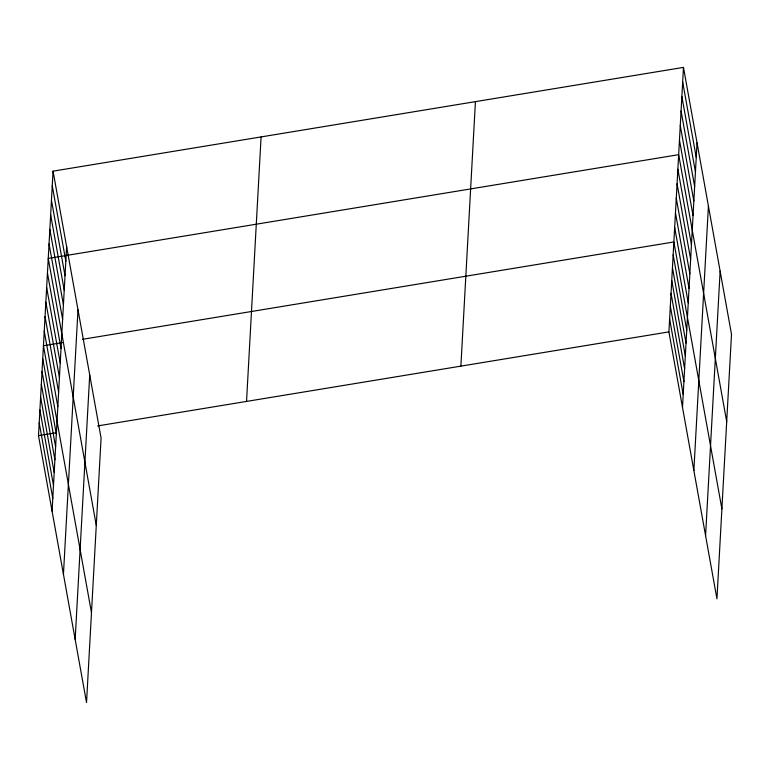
<?xml version="1.0" encoding="UTF-8"?>
<svg xmlns="http://www.w3.org/2000/svg" width="770" height="770" viewBox="0 0 770 770"><rect width="100%" height="100%" fill="white"/><g stroke="black" fill="none" stroke-linecap="round" stroke-linejoin="round"><path stroke-width="1.16" d="M53.053 171.161L101.082 438.111L86.529 702.606L38.5 435.666L53.053 171.161L683.471 67.394L731.5 334.334L716.947 598.839L668.918 331.889L683.471 67.394M52.081 511.126L66.624 246.621M63.448 574.314L77.991 309.81M75.162 639.418L89.715 374.923M246.535 401.42L261.088 136.916M460.883 366.135L475.427 101.64M682.499 407.349L697.043 142.845M693.866 470.537L708.419 206.042M705.58 535.641L720.133 271.146M62.36 342.621L43.447 345.74L91.476 612.679M82.457 339.32L673.865 241.963L721.894 508.903M38.5 435.666L56.229 432.75M97.598 425.935L668.918 331.889M682.672 81.938L696.244 157.398M681.874 96.481L695.445 171.941M681.065 111.034L694.646 186.494M680.266 125.577L693.847 201.037M679.467 140.13L693.048 215.59M726.697 421.614L678.668 154.674L48.25 258.45L96.279 525.39M677.87 169.227L691.441 244.687M677.071 183.77L690.642 259.23M676.272 198.323L689.843 273.774M675.463 212.867L689.044 288.327M674.664 227.41L688.245 302.87M673.163 254.812L686.734 330.272M672.451 267.652L686.032 343.112M671.748 280.501L685.329 355.961M671.036 293.351L684.617 368.811M670.333 306.2L683.914 381.66M669.631 319.05L683.202 394.5M52.245 185.714L65.825 261.174M51.446 200.258L65.026 275.718M50.647 214.811L64.228 290.271M49.848 229.354L63.429 304.814M49.049 243.907L62.63 319.367M47.451 273.003L61.023 348.454M46.652 287.547L60.224 363.007M45.844 302.09L59.425 377.55M45.045 316.643L58.626 392.103M44.246 331.187L57.827 406.647M42.745 358.589L56.316 434.039M42.032 371.429L55.613 446.889M41.33 384.278L54.901 459.738M40.618 397.128L54.198 472.588M39.915 409.977L53.486 485.437M39.203 422.817L52.784 498.277"/></g></svg>
